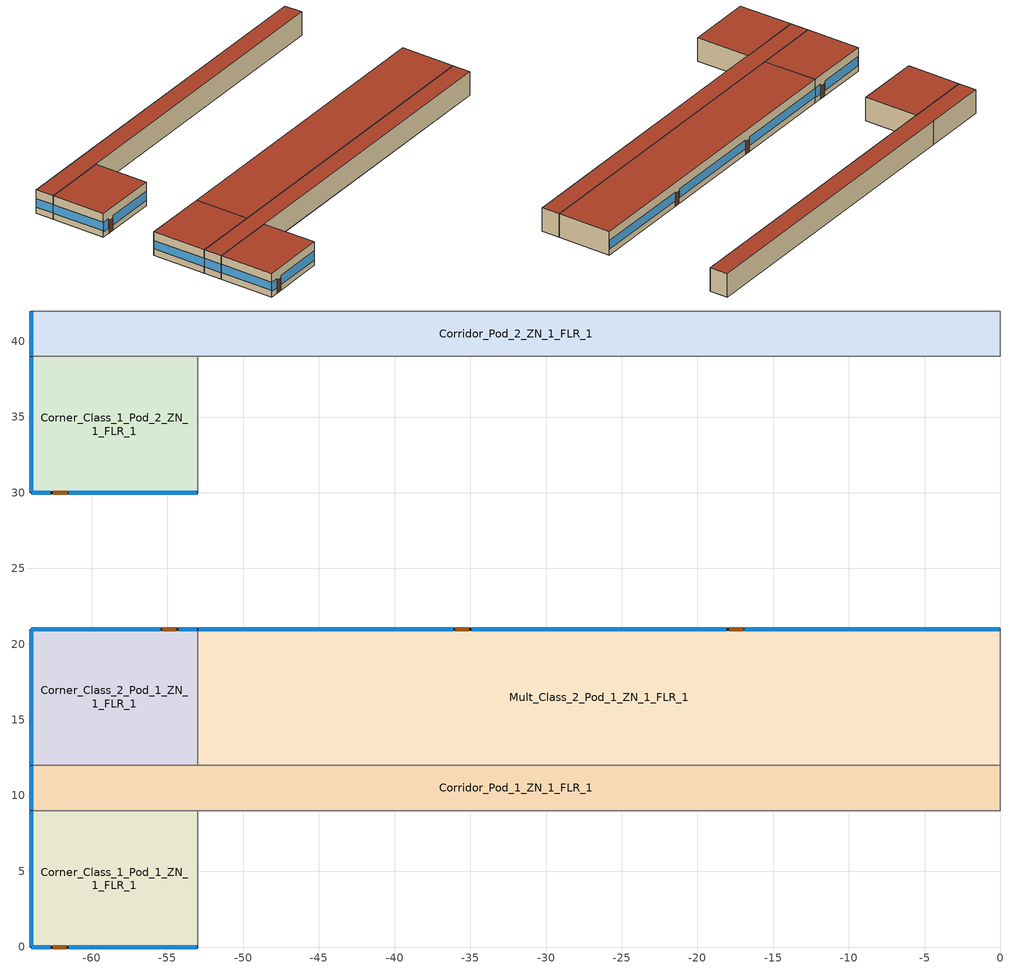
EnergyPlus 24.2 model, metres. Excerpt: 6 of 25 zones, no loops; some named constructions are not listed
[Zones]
Corner_Class_1_Pod_1_ZN_1_FLR_1
 floor ground (Corner_Class_1_Pod_1_ZN_1_FLR_1_Floor_Ffactor): -64,9 -53,9 -53,0 -64,0 z0
 wall outside (nonres_ext_wall_grd): -64,9 -64,0 -53,0 z0:4
 wall to Mult_Class_1_Pod_1_ZN_1_FLR_1 (int_wall): -53,0 -53,9 z0:4
 wall to Corridor_Pod_1_ZN_1_FLR_1 (int_wall): -53,9 -64,9 z0:4
 window (NonresWindow_U_0.369_SHGC_0.357): -64,8.95 -64,0.05 z1.1:2.52; -63.95,0 -62.73,0 / -61.51,0 -53.05,0 z0.92:2.51
 door (Swinging Door_con): -62.59,0 -61.68,0 z0:2.13
 roof outside (nonres_roof): -64,0 -53,0 -53,9 -64,9 z4
Corridor_Pod_1_ZN_1_FLR_1
 floor ground (Corridor_Pod_1_ZN_1_FLR_1_Floor_Ffactor): -64,12 0,12 0,9 -64,9 z0
 wall outside (nonres_ext_wall_grd): -64,12 -64,9 z0:4
 wall to Mult_Class_1_Pod_1_ZN_1_FLR_1 (int_wall): -53,9 0,9 z0:4
 wall to Main_Corridor_ZN_1_FLR_1 (int_wall): 0,9 0,12 z0:4
 wall to Mult_Class_2_Pod_1_ZN_1_FLR_1 (int_wall): 0,12 -53,12 z0:4
 wall to Corner_Class_2_Pod_1_ZN_1_FLR_1 (int_wall): -53,12 -64,12 z0:4
 window (NonresWindow_U_0.369_SHGC_0.357): -64,11.95 -64,9.05 z1.1:2.55
 roof outside (nonres_roof): -64,9 0,9 0,12 -64,12 z4
Corner_Class_2_Pod_1_ZN_1_FLR_1
 floor ground (Corner_Class_2_Pod_1_ZN_1_FLR_1_Floor_Ffactor): -64,21 -53,21 -53,12 -64,12 z0
 wall outside (nonres_ext_wall_grd): -53,21 -64,21 -64,12 z0:4
 wall to Mult_Class_2_Pod_1_ZN_1_FLR_1 (int_wall): -53,12 -53,21 z0:4
 window (NonresWindow_U_0.369_SHGC_0.357): -64,20.95 -64,12.05 z1.1:2.52; -53.05,21 -54.27,21 / -55.49,21 -63.95,21 z0.92:2.51
 door (Swinging Door_con): -54.43,21 -55.34,21 z0:2.13
 roof outside (nonres_roof): -64,12 -53,12 -53,21 -64,21 z4
Mult_Class_2_Pod_1_ZN_1_FLR_1
 floor ground (Mult_Class_2_Pod_1_ZN_1_FLR_1_Floor_Ffactor): -53,21 0,21 0,12 -53,12 z0
 wall outside (nonres_ext_wall_grd): 0,21 -53,21 z0:4
 wall to Main_Corridor_ZN_1_FLR_1 (int_wall): 0,12 0,21 z0:4
 window (NonresWindow_U_0.369_SHGC_0.357): -0.05,21 -16.87,21 / -18.09,21 -34.91,21 / -36.13,21 -52.95,21 z1.03:2.5
 door (Swinging Door_con): -16.98,21 -17.89,21 / -35.09,21 -36.01,21 z0:2.13
 roof outside (nonres_roof): -53,12 0,12 0,21 -53,21 z4
Corner_Class_1_Pod_2_ZN_1_FLR_1
 floor ground (Corner_Class_1_Pod_2_ZN_1_FLR_1_Floor_Ffactor): -64,39 -53,39 -53,30 -64,30 z0
 wall outside (nonres_ext_wall_grd): -64,39 -64,30 -53,30 z0:4
 wall to Mult_Class_1_Pod_2_ZN_1_FLR_1 (int_wall): -53,30 -53,39 z0:4
 wall to Corridor_Pod_2_ZN_1_FLR_1 (int_wall): -53,39 -64,39 z0:4
 window (NonresWindow_U_0.369_SHGC_0.357): -64,38.95 -64,30.05 z1.1:2.52; -63.95,30 -62.73,30 / -61.51,30 -53.05,30 z0.92:2.51
 door (Swinging Door_con): -62.53,30 -61.62,30 z0:2.13
 roof outside (nonres_roof): -64,30 -53,30 -53,39 -64,39 z4
Corridor_Pod_2_ZN_1_FLR_1
 floor ground (Corridor_Pod_2_ZN_1_FLR_1_Floor_Ffactor): -64,42 0,42 0,39 -64,39 z0
 wall outside (nonres_ext_wall_grd): -64,42 -64,39 z0:4
 wall to Mult_Class_1_Pod_2_ZN_1_FLR_1 (int_wall): -53,39 0,39 z0:4
 wall to Main_Corridor_ZN_1_FLR_1 (int_wall): 0,39 0,42 z0:4
 wall to Mult_Class_2_Pod_2_ZN_1_FLR_1 (int_wall): 0,42 -53,42 z0:4
 wall to Corner_Class_2_Pod_2_ZN_1_FLR_1 (int_wall): -53,42 -64,42 z0:4
 window (NonresWindow_U_0.369_SHGC_0.357): -64,41.95 -64,39.05 z1.1:2.55
 roof outside (nonres_roof): -64,39 0,39 0,42 -64,42 z4
[EnergyManagementSystem:Program]
vav_pod_2_MAX_OA_FRAC: IF vav_pod_2_OA > vav_pod_2_OA_VRP; SET vav_pod_2_MAX_OA_FRAC = NULL; ELSE; IF vav_pod_2_SUPPLY_FLOW > 0; SET vav_pod_2_MAX_OA_FRAC =      2.9651 / vav_pod_2_SUPPLY_FLOW; ELSE; SET vav_pod_2_MAX_OA_FRAC = NULL; ENDIF; ENDIF
vav_pod_3_MAX_OA_FRAC: IF vav_pod_3_OA > vav_pod_3_OA_VRP; SET vav_pod_3_MAX_OA_FRAC = NULL; ELSE; IF vav_pod_3_SUPPLY_FLOW > 0; SET vav_pod_3_MAX_OA_FRAC =      2.5591 / vav_pod_3_SUPPLY_FLOW; ELSE; SET vav_pod_3_MAX_OA_FRAC = NULL; ENDIF; ENDIF
vav_other_MAX_OA_FRAC: IF vav_other_OA > vav_other_OA_VRP; SET vav_other_MAX_OA_FRAC = NULL; ELSE; IF vav_other_SUPPLY_FLOW > 0; SET vav_other_MAX_OA_FRAC =      1.4686 / vav_other_SUPPLY_FLOW; ELSE; SET vav_other_MAX_OA_FRAC = NULL; ENDIF; ENDIF
OA_BASED_OPTIMUM_START_EMS_Program: IF DaylightSavings==0 && DayOfWeek>1 && DayOfWeek<>7 && Hour==6 && OAT<23.9 && OAT>1.7; SET CLGSETP_SCH_Actuator = 26.7; SET HTGSETP_SCH_Actuator = 15.6; SET CLGSETP_SCH_w_SB_Actuator = 26.7; SET HTGSETP_SCH_w_SB_Actuator = 15.6; ELSEIF DaylightSavings==1 && DayOfWeek>1 && DayOfWeek<>7 && Hour==5 && OAT<23.9 && OAT>1.7; SET CLGSETP_SCH_Actuator = 26.7; SET HTGSETP_SCH_Actuator = 15.6; SET CLGSETP_SCH_w_SB_Actuator = 26.7; SET HTGSETP_SCH_w_SB_Actuator = 15.6; ELSE; SET CLGSETP_SCH_Actuator = NULL; SET HTGSETP_SCH_Actuator = NULL; SET CLGSETP_SCH_w_SB_Actuator = NULL; SET HTGSETP_SCH_w_SB_Actuator = NULL; ENDIF
SetBoilerPar: SET CapRated =  394524.15; SET EtRated =  0.9; SET CapRated = (CapRated *3.412)/1000; SET SkinLossRate = 0.02; SET BoilerType = 1; IF BoilerType  == 1; IF CapRated >10000; SET PLRx = 0.2; ELSEIF CapRated >5000; SET PLRx = 0.25; ELSEIF CapRated >1000; SET PLRx = 0.33; ELSE; SET BoilerType = 2; SET PLRx = 0.2; ENDIF; ELSE; SET PLRx = 0.2; ENDIF; IF BoilerType == 1; SET CurveX = 0.975 + 0.305 * PLRx - 0.527 * (PLRx^2) + 0.249 * (PLRx^3); ELSEIF BoilerType == 2; SET CurveX = 0.907 + 0.320 * PLRx - 0.420 * (PLRx^2) + 0.193 * (PLRx^3); ELSE; SET CurveX = 0.492 + 1.41 * PLRx - 1.529 * (PLRx^2) + 0.628 * (PLRx^3); ENDIF; SET LoadX = CapRated * PLRx; SET Etx = CurveX * EtRated; SET InputEx = LoadX/Etx; SET SkinEx = CapRated * SkinLossRate; SET Ecx = (LoadX + SkinEx)/InputEx
SetBoilerCurve: IF BoilerPLR >= PLRx; IF BoilerType == 1; SET BoilerCurve = 0.975 + 0.305*BoilerPLR - 0.527*(BoilerPLR^2) + 0.249*(BoilerPLR^3); ELSEIF BoilerType == 2; SET BoilerCurve = 0.907 + 0.320*BoilerPLR - 0.420*(BoilerPLR^2) + 0.193*(BoilerPLR^3); ELSE; SET BoilerCurve = 0.492 + 1.41*BoilerPLR - 1.529*(BoilerPLR^2) + 0.628*(BoilerPLR^3); ENDIF; ELSE; IF BoilerPLR == 0; SET BoilerCurve = NULL; ELSE; IF BoilerPLR <0.05; SET BoilerCurve = (0.05/(0.05 + SkinLossRate)) * (Ecx/EtRated); ELSE; SET BoilerCurve = (BoilerPLR/(BoilerPLR + SkinLossRate)) * (Ecx/EtRated); ENDIF; ENDIF; ENDIF
[EnergyManagementSystem:ProgramCallingManager]
Transformer_Load_Prog_Manager: AfterPredictorAfterHVACManagers; Transformer_Load_Prog
SET_cCL1_Pod_1_ZN_1_FLR_1_Light_EMS_Program_Prog_Manager: BeginTimestepBeforePredictor; SET_cCL1_Pod_1_ZN_1_FLR_1_Light_EMS_Program
SET_mCl1_Pod_1_ZN_1_FLR_1_Light_EMS_Program_Prog_Manager: BeginTimestepBeforePredictor; SET_mCl1_Pod_1_ZN_1_FLR_1_Light_EMS_Program
SET_cPOD1_ZN_1_FLR_1_Light_EMS_Program_Prog_Manager: BeginTimestepBeforePredictor; SET_cPOD1_ZN_1_FLR_1_Light_EMS_Program
SET_cCL2_Pod_1_ZN_1_FLR_1_Light_EMS_Program_Prog_Manager: BeginTimestepBeforePredictor; SET_cCL2_Pod_1_ZN_1_FLR_1_Light_EMS_Program
SET_mCl2_Pod_1_ZN_1_FLR_1_Light_EMS_Program_Prog_Manager: BeginTimestepBeforePredictor; SET_mCl2_Pod_1_ZN_1_FLR_1_Light_EMS_Program
SET_cCL1_Pod_2_ZN_1_FLR_1_Light_EMS_Program_Prog_Manager: BeginTimestepBeforePredictor; SET_cCL1_Pod_2_ZN_1_FLR_1_Light_EMS_Program
SET_mCl1_Pod_2_ZN_1_FLR_1_Light_EMS_Program_Prog_Manager: BeginTimestepBeforePredictor; SET_mCl1_Pod_2_ZN_1_FLR_1_Light_EMS_Program
SET_cPOD2_ZN_1_FLR_1_Light_EMS_Program_Prog_Manager: BeginTimestepBeforePredictor; SET_cPOD2_ZN_1_FLR_1_Light_EMS_Program
SET_cCL2_Pod_2_ZN_1_FLR_1_Light_EMS_Program_Prog_Manager: BeginTimestepBeforePredictor; SET_cCL2_Pod_2_ZN_1_FLR_1_Light_EMS_Program
SET_mCl2_Pod_2_ZN_1_FLR_1_Light_EMS_Program_Prog_Manager: BeginTimestepBeforePredictor; SET_mCl2_Pod_2_ZN_1_FLR_1_Light_EMS_Program
SET_cCL1_Pod_3_ZN_1_FLR_1_Light_EMS_Program_Prog_Manager: BeginTimestepBeforePredictor; SET_cCL1_Pod_3_ZN_1_FLR_1_Light_EMS_Program
SET_mCl1_Pod_3_ZN_1_FLR_1_Light_EMS_Program_Prog_Manager: BeginTimestepBeforePredictor; SET_mCl1_Pod_3_ZN_1_FLR_1_Light_EMS_Program
SET_cPOD3_ZN_1_FLR_1_Light_EMS_Program_Prog_Manager: BeginTimestepBeforePredictor; SET_cPOD3_ZN_1_FLR_1_Light_EMS_Program
SET_cCL2_Pod_3_ZN_1_FLR_1_Light_EMS_Program_Prog_Manager: BeginTimestepBeforePredictor; SET_cCL2_Pod_3_ZN_1_FLR_1_Light_EMS_Program
SET_mCl2_Pod_3_ZN_1_FLR_1_Light_EMS_Program_Prog_Manager: BeginTimestepBeforePredictor; SET_mCl2_Pod_3_ZN_1_FLR_1_Light_EMS_Program
SET_cPCLZN_1_FLR_1_Light_EMS_Program_Prog_Manager: BeginTimestepBeforePredictor; SET_cPCLZN_1_FLR_1_Light_EMS_Program
SET_Main_Corridor_ZN_1_FLR_1_Light_EMS_Program_Prog_Manager: BeginTimestepBeforePredictor; SET_Main_Corridor_ZN_1_FLR_1_Light_EMS_Program
SET_Lobby_ZN_1_FLR_1_Light_EMS_Program_Prog_Manager: BeginTimestepBeforePredictor; SET_Lobby_ZN_1_FLR_1_Light_EMS_Program
SET_Mech_ZN_1_FLR_1_Light_EMS_Program_Prog_Manager: BeginTimestepBeforePredictor; SET_Mech_ZN_1_FLR_1_Light_EMS_Program
SET_Bath_ZN_1_FLR_1_Light_EMS_Program_Prog_Manager: BeginTimestepBeforePredictor; SET_Bath_ZN_1_FLR_1_Light_EMS_Program
SET_Offices_ZN_1_FLR_1_Light_EMS_Program_Prog_Manager: BeginTimestepBeforePredictor; SET_Offices_ZN_1_FLR_1_Light_EMS_Program
SET_Gym_ZN_1_FLR_1_Light_EMS_Program_Prog_Manager: BeginTimestepBeforePredictor; SET_Gym_ZN_1_FLR_1_Light_EMS_Program
SET_Kitchen_ZN_1_FLR_1_Light_EMS_Program_Prog_Manager: BeginTimestepBeforePredictor; SET_Kitchen_ZN_1_FLR_1_Light_EMS_Program
SET_Cafeteria_ZN_1_FLR_1_Light_EMS_Program_Prog_Manager: BeginTimestepBeforePredictor; SET_Cafeteria_ZN_1_FLR_1_Light_EMS_Program
SET_LMC_ZN_1_FLR_1_Light_EMS_Program_Prog_Manager: BeginTimestepBeforePredictor; SET_LMC_ZN_1_FLR_1_Light_EMS_Program
vav_pod_1_MAX_OA_FRAC_Prog_Manager: AfterPredictorAfterHVACManagers; vav_pod_1_MAX_OA_FRAC
vav_pod_2_MAX_OA_FRAC_Prog_Manager: AfterPredictorAfterHVACManagers; vav_pod_2_MAX_OA_FRAC
vav_pod_3_MAX_OA_FRAC_Prog_Manager: AfterPredictorAfterHVACManagers; vav_pod_3_MAX_OA_FRAC
vav_other_MAX_OA_FRAC_Prog_Manager: AfterPredictorAfterHVACManagers; vav_other_MAX_OA_FRAC
OA_BASED_OPTIMUM_START_EMS_Program Manager: BeginTimestepBeforePredictor; OA_BASED_OPTIMUM_START_EMS_Program
BoilerParManager: BeginNewEnvironment; SetBoilerPar
BoilerCurveManager: InsideHVACSystemIterationLoop; SetBoilerCurve
[EnergyManagementSystem:OutputVariable]
Wired_LTG: EMS Variable=Wired_LTG; Type of Data in Variable=Summed; Update Frequency=ZoneTimeStep
[ElectricLoadCenter:Transformer]
Transformer 1: Availability Schedule=Always_On; Transformer Usage=PowerInFromGrid; Rated Capacity {VA}=112500; Phase=3; Conductor Material=Aluminum; Full Load Temperature Rise {C}=150; Fraction of Eddy Current Losses=0.1; Performance Input Method=NominalEfficiency; Nameplate Efficiency=0.987; Per Unit Load for Nameplate Efficiency=0.35; Reference Temperature for Nameplate Efficiency {C}=75; Consider Transformer Loss for Utility Cost=Yes; Meter 1=Wired_LTG_Electricity; Meter 2=InteriorEquipment:Electricity
[EnergyManagementSystem:Actuator]
Name | Actuated Component Unique | Actuated Component Type | Actuated Component Control Type
cCL1_Pod_1_ZN_1_FLR_1_LAr | Corner_Class_1_Pod_1_ZN_1_FLR_1_lights | Lights | Electricity Rate
mCl1_Pod_1_ZN_1_FLR_1_LAr | Mult_Class_1_Pod_1_ZN_1_FLR_1_lights | Lights | Electricity Rate
cPOD1_ZN_1_FLR_1_LAr | Corridor_Pod_1_ZN_1_FLR_1_lights | Lights | Electricity Rate
cCL2_Pod_1_ZN_1_FLR_1_LAr | Corner_Class_2_Pod_1_ZN_1_FLR_1_lights | Lights | Electricity Rate
mCl2_Pod_1_ZN_1_FLR_1_LAr | Mult_Class_2_Pod_1_ZN_1_FLR_1_lights | Lights | Electricity Rate
cCL1_Pod_2_ZN_1_FLR_1_LAr | Corner_Class_1_Pod_2_ZN_1_FLR_1_lights | Lights | Electricity Rate
mCl1_Pod_2_ZN_1_FLR_1_LAr | Mult_Class_1_Pod_2_ZN_1_FLR_1_lights | Lights | Electricity Rate
cPOD2_ZN_1_FLR_1_LAr | Corridor_Pod_2_ZN_1_FLR_1_lights | Lights | Electricity Rate
cCL2_Pod_2_ZN_1_FLR_1_LAr | Corner_Class_2_Pod_2_ZN_1_FLR_1_lights | Lights | Electricity Rate
mCl2_Pod_2_ZN_1_FLR_1_LAr | Mult_Class_2_Pod_2_ZN_1_FLR_1_lights | Lights | Electricity Rate
cCL1_Pod_3_ZN_1_FLR_1_LAr | Corner_Class_1_Pod_3_ZN_1_FLR_1_lights | Lights | Electricity Rate
mCl1_Pod_3_ZN_1_FLR_1_LAr | Mult_Class_1_Pod_3_ZN_1_FLR_1_lights | Lights | Electricity Rate
cPOD3_ZN_1_FLR_1_LAr | Corridor_Pod_3_ZN_1_FLR_1_lights | Lights | Electricity Rate
cCL2_Pod_3_ZN_1_FLR_1_LAr | Corner_Class_2_Pod_3_ZN_1_FLR_1_lights | Lights | Electricity Rate
mCl2_Pod_3_ZN_1_FLR_1_LAr | Mult_Class_2_Pod_3_ZN_1_FLR_1_lights | Lights | Electricity Rate
cPCLZN_1_FLR_1_LAr | Computer_Class_ZN_1_FLR_1_lights | Lights | Electricity Rate
Main_Corridor_ZN_1_FLR_1_LAr | Main_Corridor_ZN_1_FLR_1_lights | Lights | Electricity Rate
Lobby_ZN_1_FLR_1_LAr | Lobby_ZN_1_FLR_1_lights | Lights | Electricity Rate
Mech_ZN_1_FLR_1_LAr | Mech_ZN_1_FLR_1_lights | Lights | Electricity Rate
Bath_ZN_1_FLR_1_LAr | Bath_ZN_1_FLR_1_lights | Lights | Electricity Rate
Offices_ZN_1_FLR_1_LAr | Offices_ZN_1_FLR_1_lights | Lights | Electricity Rate
Gym_ZN_1_FLR_1_LAr | Gym_ZN_1_FLR_1_lights | Lights | Electricity Rate
Kitchen_ZN_1_FLR_1_LAr | Kitchen_ZN_1_FLR_1_lights | Lights | Electricity Rate
Cafeteria_ZN_1_FLR_1_LAr | Cafeteria_ZN_1_FLR_1_lights | Lights | Electricity Rate
LMC_ZN_1_FLR_1_LAr | Library_Media_Center_ZN_1_FLR_1_lights | Lights | Electricity Rate
vav_pod_1_MAX_OA_FRAC | VAV_POD_1 Max OA Fraction | Schedule:Constant | Schedule Value
vav_pod_2_MAX_OA_FRAC | VAV_POD_2 Max OA Fraction | Schedule:Constant | Schedule Value
vav_pod_3_MAX_OA_FRAC | VAV_POD_3 Max OA Fraction | Schedule:Constant | Schedule Value
vav_other_MAX_OA_FRAC | VAV_OTHER Max OA Fraction | Schedule:Constant | Schedule Value
CLGSETP_SCH_Actuator | CLGSETP_SCH_Yes_Optimum | Schedule:Compact | Schedule Value
CLGSETP_SCH_w_SB_Actuator | CLGSETP_SCH_Yes_Optimum_w_SB | Schedule:Compact | Schedule Value
HTGSETP_SCH_Actuator | HTGSETP_SCH_Yes_Optimum | Schedule:Compact | Schedule Value
HTGSETP_SCH_w_SB_Actuator | HTGSETP_SCH_Yes_Optimum_w_SB | Schedule:Compact | Schedule Value
BoilerCurve | HeatSys1 BOILER EFFICIENCY CURVE | Curve | Curve Result
[AvailabilityManager:NightCycle] Applicability Schedule=Always_On; Fan Schedule=HVACOperationSchd; Control Type=CycleOnAny; Thermostat Tolerance {deltaC}=1; Cycling Run Time Control Type=FixedRunTime; Cycling Run Time {s}=1800
VAV_POD_1 Availability Manager; VAV_POD_2 Availability Manager; VAV_POD_3 Availability Manager; VAV_OTHER Availability Manager; PSZ-AC_2:5 Availability Manager; PSZ-AC_1:6 Availability Manager; PSZ-AC_2:7 Availability Manager
[Schedule:Compact]
PV_SCH; ALWAYS_ON: Through: 12/31, For: AllDays, Until: 24:00, 1
BLDG_EQUIP_SCH: Through: 6/30, For: SummerDesignDay, Until: 08:00, 0.35, Until: 17:00, 0.95, Until: 24:00, 0.35, For: WinterDesignDay, Until: 24:00, 0.35, For: Weekdays, Until: 08:00, 0.27289, Until: 17:00, 0.884088, Until: 21:00, 0.325717, Until: 24:00, 0.27289, For: WeekEnds Holidays AllOtherDays, Until: 24:00, 0.27289, Through: 9/1, For: SummerDesignDay, Until: 24:00, 0.884088, For: WinterDesignDay, Until: 24:00, 0.25, For: Weekdays, Until: 08:00, 0.194921, Until: 17:00, 0.465309, Until: 21:00, 0.232655, Until: 24:00, 0.194921, For: WeekEnds Holidays AllOtherDays, Until: 24:00, 0.194921, Through: 12/31, For: SummerDesignDay, Until: 08:00, 0.35, Until: 17:00, 0.95, Until: 24:00, 0.35, For: WinterDesignDay, Until: 24:00, 0.35, For: Weekdays, Until: 08:00, 0.27289, Until: 17:00, 0.884088, Until: 21:00, 0.325717, Until: 24:00, 0.27289, For: WeekEnds Holidays AllOtherDays, Until: 24:00, 0.27289
KITCHEN_ELEC_EQUIP_SCH: Through: 6/30, For: Weekdays SummerDesignDay, Until: 08:00, 0.1, Until: 10:00, 0.15, Until: 13:00, 0.25, Until: 15:00, 0.15, Until: 24:00, 0.1, For: WeekEnds WinterDesignDay Holidays AllOtherDays, Until: 24:00, 0.1, Through: 9/1, For: Weekdays SummerDesignDay, Until: 08:00, 0.1, Until: 10:00, 0.15, Until: 13:00, 0.25, Until: 15:00, 0.15, Until: 24:00, 0.1, For: WeekEnds WinterDesignDay Holidays AllOtherDays, Until: 24:00, 0.1, Through: 12/31, For: Weekdays SummerDesignDay, Until: 08:00, 0.1, Until: 10:00, 0.15, Until: 13:00, 0.25, Until: 15:00, 0.15, Until: 24:00, 0.1, For: WeekEnds WinterDesignDay Holidays AllOtherDays, Until: 24:00, 0.1
KITCHEN_GAS_EQUIP_SCH: Through: 6/30, For: Weekdays SummerDesignDay, Until: 08:00, 0.02, Until: 10:00, 0.15, Until: 13:00, 0.2, Until: 15:00, 0.1, Until: 24:00, 0.02, For: WeekEnds WinterDesignDay Holidays AllOtherDays, Until: 24:00, 0.02, Through: 9/1, For: Weekdays SummerDesignDay, Until: 08:00, 0.02, Until: 10:00, 0.15, Until: 13:00, 0.2, Until: 15:00, 0.1, Until: 24:00, 0.02, For: WeekEnds WinterDesignDay Holidays AllOtherDays, Until: 24:00, 0.02, Through: 12/31, For: Weekdays SummerDesignDay, Until: 08:00, 0.02, Until: 10:00, 0.15, Until: 13:00, 0.2, Until: 15:00, 0.1, Until: 24:00, 0.02, For: WeekEnds WinterDesignDay Holidays AllOtherDays, Until: 24:00, 0.02
BLDG_OCC_SCH_Offices_w_SB: Through: 6/30, For: Weekdays, Until: 01:00, 0, Until: 02:00, 0, Until: 03:00, 0, Until: 04:00, 0, Until: 05:00, 0, Until: 06:00, 0, Until: 07:00, 0, Until: 08:00, 0, Until: 09:00, 0.95, Until: 10:00, 0.95, Until: 11:00, 0.95, Until: 12:00, 0.95, Until: 13:00, 0, Until: 14:00, 0.95, Until: 15:00, 0, Until: 16:00, 0.95, Until: 17:00, 0.95, Until: 18:00, 0.15, Until: 19:00, 0.15, Until: 20:00, 0.15, Until: 21:00, 0.15, Until: 22:00, 0, Until: 23:00, 0, Until: 24:00, 0, For: SummerDesignDay, Until: 08:00, 1e-09, Until: 17:00, 0.95, Until: 21:00, 0.15, Until: 24:00, 1e-09, For: WeekEnds Holidays AllOtherDays, Until: 24:00, 0, Through: 9/1, For: Weekdays, Until: 01:00, 0, Until: 02:00, 0, Until: 03:00, 0, Until: 04:00, 0, Until: 05:00, 0, Until: 06:00, 0, Until: 07:00, 0, Until: 08:00, 0, Until: 09:00, 0.5, Until: 10:00, 0.5, Until: 11:00, 0.5, Until: 12:00, 0, Until: 13:00, 0.5, Until: 14:00, 0.5, Until: 15:00, 0, Until: 16:00, 0.5, Until: 17:00, 0.5, Until: 18:00, 0.15, Until: 19:00, 0.15, Until: 20:00, 0.15, Until: 21:00, 0.15, Until: 22:00, 0, Until: 23:00, 0, Until: 24:00, 0, For: SummerDesignDay, Until: 24:00, 0.95, For: WeekEnds Holidays AllOtherDays, Until: 24:00, 0, Through: 12/31, For: Weekdays, Until: 01:00, 0, Until: 02:00, 0, Until: 03:00, 0, Until: 04:00, 0, Until: 05:00, 0, Until: 06:00, 0, Until: 07:00, 0, Until: 08:00, 0, Until: 09:00, 0.95, Until: 10:00, 0.95, Until: 11:00, 0.95, Until: 12:00, 0.95, Until: 13:00, 0, Until: 14:00, 0.95, Until: 15:00, 0, Until: 16:00, 0.95, Until: 17:00, 0.95, Until: 18:00, 0.15, Until: 19:00, 0.15, Until: 20:00, 0.15, Until: 21:00, 0.15, Until: 22:00, 0, Until: 23:00, 0, Until: 24:00, 0, For: SummerDesignDay, Until: 08:00, 1e-09, Until: 17:00, 0.95, Until: 21:00, 0.15, Until: 24:00, 1e-09, For: WeekEnds WinterDesignDay Holidays AllOtherDays, Until: 24:00, 0
Offices Binary Occupancy: Through: 6/30, For: Weekdays, Until: 01:00, 0, Until: 02:00, 0, Until: 03:00, 0, Until: 04:00, 0, Until: 05:00, 0, Until: 06:00, 0, Until: 07:00, 0, Until: 08:00, 0, Until: 09:00, 1, Until: 10:00, 1, Until: 11:00, 1, Until: 12:00, 1, Until: 13:00, 1, Until: 14:00, 1, Until: 15:00, 1, Until: 16:00, 1, Until: 17:00, 1, Until: 18:00, 1, Until: 19:00, 1, Until: 20:00, 1, Until: 21:00, 1, Until: 22:00, 0, Until: 23:00, 0, Until: 24:00, 0, For: SummerDesignDay, Until: 08:00, 1e-09, Until: 17:00, 0.95, Until: 21:00, 0.15, Until: 24:00, 1e-09, For: WeekEnds Holidays AllOtherDays, Until: 24:00, 0, Through: 9/1, For: Weekdays, Until: 01:00, 0, Until: 02:00, 0, Until: 03:00, 0, Until: 04:00, 0, Until: 05:00, 0, Until: 06:00, 0, Until: 07:00, 0, Until: 08:00, 0, Until: 09:00, 1, Until: 10:00, 1, Until: 11:00, 1, Until: 12:00, 1, Until: 13:00, 1, Until: 14:00, 1, Until: 15:00, 1, Until: 16:00, 1, Until: 17:00, 1, Until: 18:00, 1, Until: 19:00, 1, Until: 20:00, 1, Until: 21:00, 1, Until: 22:00, 0, Until: 23:00, 0, Until: 24:00, 0, For: SummerDesignDay, Until: 24:00, 0.95, For: WeekEnds Holidays AllOtherDays, Until: 24:00, 0, Through: 12/31, For: Weekdays, Until: 01:00, 0, Until: 02:00, 0, Until: 03:00, 0, Until: 04:00, 0, Until: 05:00, 0, Until: 06:00, 0, Until: 07:00, 0, Until: 08:00, 0, Until: 09:00, 1, Until: 10:00, 1, Until: 11:00, 1, Until: 12:00, 1, Until: 13:00, 1, Until: 14:00, 1, Until: 15:00, 1, Until: 16:00, 1, Until: 17:00, 1, Until: 18:00, 1, Until: 19:00, 1, Until: 20:00, 1, Until: 21:00, 1, Until: 22:00, 0, Until: 23:00, 0, Until: 24:00, 0, For: SummerDesignDay, Until: 08:00, 1e-09, Until: 17:00, 0.95, Until: 21:00, 0.15, Until: 24:00, 1e-09, For: WeekEnds WinterDesignDay Holidays AllOtherDays, Until: 24:00, 0
BLDG_OCC_SCH_Gym: Through: 6/30, For: Weekdays, Until: 08:00, 0, Until: 16:00, 0.35, Until: 21:00, 0.95, Until: 24:00, 0, For: SummerDesignDay, Until: 08:00, 1e-09, Until: 16:00, 0.35, Until: 21:00, 0.95, Until: 24:00, 1e-09, For: WeekEnds WinterDesignDay Holidays AllOtherDays, Until: 24:00, 0, Through: 9/1, For: Weekdays, Until: 08:00, 0, Until: 16:00, 0.35, Until: 21:00, 0.35, Until: 24:00, 0, For: SummerDesignDay, Until: 24:00, 0.95, For: WeekEnds WinterDesignDay Holidays AllOtherDays, Until: 24:00, 0, Through: 12/31, For: Weekdays, Until: 08:00, 0, Until: 16:00, 0.35, Until: 21:00, 0.95, Until: 24:00, 0, For: SummerDesignDay, Until: 08:00, 1e-09, Until: 16:00, 0.35, Until: 21:00, 0.95, Until: 24:00, 1e-09, For: WeekEnds WinterDesignDay Holidays AllOtherDays, Until: 24:00, 0
BLDG_OCC_SCH_Cafeteria: Through: 6/30, For: Weekdays, Until: 09:00, 0, Until: 15:00, 0.95, Until: 20:00, 0.35, Until: 24:00, 0, For: SummerDesignDay, Until: 09:00, 1e-09, Until: 15:00, 0.95, Until: 20:00, 0.35, Until: 24:00, 1e-09, For: WeekEnds WinterDesignDay Holidays AllOtherDays, Until: 24:00, 0, Through: 9/1, For: Weekdays, Until: 09:00, 0, Until: 17:00, 0.15, Until: 19:00, 0.35, Until: 24:00, 0, For: SummerDesignDay, Until: 24:00, 0.95, For: WeekEnds WinterDesignDay Holidays AllOtherDays, Until: 24:00, 0, Through: 12/31, For: Weekdays, Until: 09:00, 0, Until: 15:00, 0.95, Until: 20:00, 0.35, Until: 24:00, 0, For: SummerDesignDay, Until: 09:00, 1e-09, Until: 15:00, 0.95, Until: 20:00, 0.35, Until: 24:00, 1e-09, For: WeekEnds WinterDesignDay Holidays AllOtherDays, Until: 24:00, 0
INFIL_SCH_PNNL: Through: 12/31, For: Weekdays, Until: 07:00, 1, Until: 21:00, 0.25, Until: 24:00, 1, For: WeekEnds Holidays SummerDesignDay WinterDesignDay AllOtherDays, Until: 24:00, 1
INFIL_Door_Opening_SCH: Through: 12/31, For: Weekdays, Until: 07:00, 0, Until: 08:00, 1, Until: 15:00, 0.131, Until: 16:00, 1, Until: 18:00, 0.131, Until: 24:00, 0, For: Saturday Sunday Holidays AllOtherDays, Until: 24:00, 0
HVACOperationSchd: Through: 12/31, For: Weekdays SummerDesignDay WinterDesignDay, Until: 07:00, 0, Until: 21:00, 1, Until: 24:00, 0, For: WeekEnds Holidays AllOtherDays, Until: 24:00, 0
HTGSETP_SCH_YES_OPTIMUM: Through: 12/31, For: SummerDesignDay, Until: 24:00, 15.6, For: WinterDesignDay, Until: 24:00, 21, For: Weekdays, Until: 06:00, 15.6, Until: 07:00, 17.8, Until: 08:00, 20, Until: 21:00, 21, Until: 24:00, 15.6, For: WeekEnds Holidays AllOtherDays, Until: 24:00, 15.6
HTGSETP_SCH_YES_OPTIMUM_w_SB: Through: 6/30, For: Weekdays, Until: 01:00, 15.6, Until: 02:00, 15.6, Until: 03:00, 15.6, Until: 04:00, 15.6, Until: 05:00, 15.6, Until: 06:00, 15.6, Until: 07:00, 17.8, Until: 08:00, 20, Until: 09:00, 21, Until: 10:00, 21, Until: 11:00, 21, Until: 12:00, 21, Until: 13:00, 20.4444, Until: 14:00, 21, Until: 15:00, 20.4444, Until: 16:00, 21, Until: 17:00, 21, Until: 18:00, 21, Until: 19:00, 21, Until: 20:00, 21, Until: 21:00, 21, Until: 22:00, 15.6, Until: 23:00, 15.6, Until: 24:00, 15.6, For: SummerDesignDay, Until: 24:00, 15.6, For: WinterDesignDay, Until: 24:00, 21, For: WeekEnds Holidays AllOtherDays, Until: 24:00, 15.6, Through: 9/1, For: Weekdays, Until: 01:00, 15.6, Until: 02:00, 15.6, Until: 03:00, 15.6, Until: 04:00, 15.6, Until: 05:00, 15.6, Until: 06:00, 15.6, Until: 07:00, 17.8, Until: 08:00, 20, Until: 09:00, 21, Until: 10:00, 21, Until: 11:00, 21, Until: 12:00, 20.4444, Until: 13:00, 21, Until: 14:00, 21, Until: 15:00, 20.4444, Until: 16:00, 21, Until: 17:00, 21, Until: 18:00, 21, Until: 19:00, 21, Until: 20:00, 21, Until: 21:00, 21, Until: 22:00, 15.6, Until: 23:00, 15.6, Until: 24:00, 15.6, For: SummerDesignDay, Until: 24:00, 15.6, For: WinterDesignDay, Until: 24:00, 21, For: WeekEnds Holidays AllOtherDays, Until: 24:00, 15.6, Through: 12/31, For: Weekdays, Until: 01:00, 15.6, Until: 02:00, 15.6, Until: 03:00, 15.6, Until: 04:00, 15.6, Until: 05:00, 15.6, Until: 06:00, 15.6, Until: 07:00, 17.8, Until: 08:00, 20, Until: 09:00, 21, Until: 10:00, 21, Until: 11:00, 21, Until: 12:00, 21, Until: 13:00, 20.4444, Until: 14:00, 21, Until: 15:00, 20.4444, Until: 16:00, 21, Until: 17:00, 21, Until: 18:00, 21, Until: 19:00, 21, Until: 20:00, 21, Until: 21:00, 21, Until: 22:00, 15.6, Until: 23:00, 15.6, Until: 24:00, 15.6, For: SummerDesignDay, Until: 24:00, 15.6, For: WinterDesignDay, Until: 24:00, 21, For: WeekEnds Holidays AllOtherDays, Until: 24:00, 15.6
CLGSETP_SCH_YES_OPTIMUM: Through: 12/31, For: SummerDesignDay, Until: 24:00, 24, For: WinterDesignDay, Until: 24:00, 26.7, For: Weekdays, Until: 06:00, 26.7, Until: 07:00, 25.6, Until: 08:00, 25, Until: 21:00, 24, Until: 24:00, 26.7, For: WeekEnds Holidays AllOtherDays, Until: 24:00, 26.7
CLGSETP_SCH_Yes_Optimum_w_SB: Through: 6/30, For: Weekdays, Until: 01:00, 26.7, Until: 02:00, 26.7, Until: 03:00, 26.7, Until: 04:00, 26.7, Until: 05:00, 26.7, Until: 06:00, 26.7, Until: 07:00, 25.6, Until: 08:00, 25, Until: 09:00, 24, Until: 10:00, 24, Until: 11:00, 24, Until: 12:00, 24, Until: 13:00, 24.5556, Until: 14:00, 24, Until: 15:00, 24.5556, Until: 16:00, 24, Until: 17:00, 24, Until: 18:00, 24, Until: 19:00, 24, Until: 20:00, 24, Until: 21:00, 24, Until: 22:00, 26.7, Until: 23:00, 26.7, Until: 24:00, 26.7, For: SummerDesignDay, Until: 24:00, 24, For: WinterDesignDay, Until: 24:00, 26.7, For: WeekEnds Holidays AllOtherDays, Until: 24:00, 26.7, Through: 9/1, For: Weekdays, Until: 01:00, 26.7, Until: 02:00, 26.7, Until: 03:00, 26.7, Until: 04:00, 26.7, Until: 05:00, 26.7, Until: 06:00, 26.7, Until: 07:00, 25.6, Until: 08:00, 25, Until: 09:00, 24, Until: 10:00, 24, Until: 11:00, 24, Until: 12:00, 24.5556, Until: 13:00, 24, Until: 14:00, 24, Until: 15:00, 24.5556, Until: 16:00, 24, Until: 17:00, 24, Until: 18:00, 24, Until: 19:00, 24, Until: 20:00, 24, Until: 21:00, 24, Until: 22:00, 26.7, Until: 23:00, 26.7, Until: 24:00, 26.7, For: SummerDesignDay, Until: 24:00, 24, For: WinterDesignDay, Until: 24:00, 26.7, For: WeekEnds Holidays AllOtherDays, Until: 24:00, 26.7, Through: 12/31, For: Weekdays, Until: 01:00, 26.7, Until: 02:00, 26.7, Until: 03:00, 26.7, Until: 04:00, 26.7, Until: 05:00, 26.7, Until: 06:00, 26.7, Until: 07:00, 25.6, Until: 08:00, 25, Until: 09:00, 24, Until: 10:00, 24, Until: 11:00, 24, Until: 12:00, 24, Until: 13:00, 24.5556, Until: 14:00, 24, Until: 15:00, 24.5556, Until: 16:00, 24, Until: 17:00, 24, Until: 18:00, 24, Until: 19:00, 24, Until: 20:00, 24, Until: 21:00, 24, Until: 22:00, 26.7, Until: 23:00, 26.7, Until: 24:00, 26.7, For: SummerDesignDay, Until: 24:00, 24, For: WinterDesignDay, Until: 24:00, 26.7, For: WeekEnds Holidays AllOtherDays, Until: 24:00, 26.7
Exterior_lighting_schedule_a: Through:12/31, For:AllDays, Until: 06:00, 0, Until: 24:00, 1
Exterior_lighting_schedule_b_2016: Through:12/31, For:AllDays, Until: 06:00, 0.5, Until: 24:00, 1
Exterior_lighting_schedule_c_2016: Through:12/31, For:AllDays, Until: 06:00, 0.5, Until: 18:00, 1, Until: 24:00, 0.5
DaylightAvailSch: Through: 12/31, For: SummerDesignDay WinterDesignDay, Until: 24:00, 0, For: AllOtherDays, Until: 24:00, 1
[SCHEDULE:COMPACT]
ltg_sch_gym: Through: 6/30, For: SummerDesignDay, Until: 24:00, 1, For: WinterDesignDay, Until: 24:00, 0, For: Weekdays, Until: 7:00, 0.119678, Until: 21:00, 0.6075, Until: 24:00, 0.119678, For: Saturday, Until: 24:00, 0.119678, For: AllOtherDays, Until: 24:00, 0.119678, Through: 9/1, For: SummerDesignDay, Until: 24:00, 1, For: WinterDesignDay, Until: 24:00, 0, For: Weekdays, Until: 8:00, 0.119678, Until: 20:00, 0.3375, Until: 24:00, 0.119678, For: Saturday, Until: 24:00, 0.119678, For: AllOtherDays, Until: 24:00, 0.119678, Through: 12/31, For: SummerDesignDay, Until: 24:00, 1, For: WinterDesignDay, Until: 24:00, 0, For: Weekdays, Until: 7:00, 0.119678, Until: 21:00, 0.6075, Until: 24:00, 0.119678, For: Saturday, Until: 24:00, 0.119678, For: AllOtherDays, Until: 24:00, 0.119678
ltg_sch_classroom; ltg_sch_computer_room: Through: 6/30, For: SummerDesignDay, Until: 24:00, 1, For: WinterDesignDay, Until: 24:00, 0, For: Weekdays, Until: 7:00, 0.12012, Until: 21:00, 0.60975, Until: 24:00, 0.12012, For: Saturday, Until: 24:00, 0.12012, For: AllOtherDays, Until: 24:00, 0.12012, Through: 9/1, For: SummerDesignDay, Until: 24:00, 1, For: WinterDesignDay, Until: 24:00, 0, For: Weekdays, Until: 8:00, 0.12012, Until: 20:00, 0.33875, Until: 24:00, 0.12012, For: Saturday, Until: 24:00, 0.12012, For: AllOtherDays, Until: 24:00, 0.12012, Through: 12/31, For: SummerDesignDay, Until: 24:00, 1, For: WinterDesignDay, Until: 24:00, 0, For: Weekdays, Until: 7:00, 0.12012, Until: 21:00, 0.60975, Until: 24:00, 0.12012, For: Saturday, Until: 24:00, 0.12012, For: AllOtherDays, Until: 24:00, 0.12012
ltg_sch_library: Through: 6/30, For: SummerDesignDay, Until: 24:00, 1, For: WinterDesignDay, Until: 24:00, 0, For: Weekdays, Until: 7:00, 0.147099, Until: 21:00, 0.746686, Until: 24:00, 0.147099, For: Saturday, Until: 24:00, 0.147099, For: AllOtherDays, Until: 24:00, 0.147099, Through: 9/1, For: SummerDesignDay, Until: 24:00, 1, For: WinterDesignDay, Until: 24:00, 0, For: Weekdays, Until: 8:00, 0.147099, Until: 20:00, 0.414823, Until: 24:00, 0.147099, For: Saturday, Until: 24:00, 0.147099, For: AllOtherDays, Until: 24:00, 0.147099, Through: 12/31, For: SummerDesignDay, Until: 24:00, 1, For: WinterDesignDay, Until: 24:00, 0, For: Weekdays, Until: 7:00, 0.147099, Until: 21:00, 0.746686, Until: 24:00, 0.147099, For: Saturday, Until: 24:00, 0.147099, For: AllOtherDays, Until: 24:00, 0.147099
ltg_sch_bath: Through: 6/30, For: SummerDesignDay, Until: 24:00, 1, For: WinterDesignDay, Until: 24:00, 0, For: Weekdays, Until: 7:00, 0.09752, Until: 21:00, 0.495, Until: 24:00, 0.09752, For: Saturday, Until: 24:00, 0.09752, For: AllOtherDays, Until: 24:00, 0.09752, Through: 9/1, For: SummerDesignDay, Until: 24:00, 1, For: WinterDesignDay, Until: 24:00, 0, For: Weekdays, Until: 8:00, 0.09752, Until: 20:00, 0.275, Until: 24:00, 0.09752, For: Saturday, Until: 24:00, 0.09752, For: AllOtherDays, Until: 24:00, 0.09752, Through: 12/31, For: SummerDesignDay, Until: 24:00, 1, For: WinterDesignDay, Until: 24:00, 0, For: Weekdays, Until: 7:00, 0.09752, Until: 21:00, 0.495, Until: 24:00, 0.09752, For: Saturday, Until: 24:00, 0.09752, For: AllOtherDays, Until: 24:00, 0.09752
ltg_sch_kitchen; ltg_sch_mechanical: Through: 6/30, For: SummerDesignDay, Until: 24:00, 1, For: WinterDesignDay, Until: 24:00, 0, For: Weekdays, Until: 7:00, 0.12411, Until: 21:00, 0.63, Until: 24:00, 0.12411, For: Saturday, Until: 24:00, 0.12411, For: AllOtherDays, Until: 24:00, 0.12411, Through: 9/1, For: SummerDesignDay, Until: 24:00, 1, For: WinterDesignDay, Until: 24:00, 0, For: Weekdays, Until: 8:00, 0.12411, Until: 20:00, 0.35, Until: 24:00, 0.12411, For: Saturday, Until: 24:00, 0.12411, For: AllOtherDays, Until: 24:00, 0.12411, Through: 12/31, For: SummerDesignDay, Until: 24:00, 1, For: WinterDesignDay, Until: 24:00, 0, For: Weekdays, Until: 7:00, 0.12411, Until: 21:00, 0.63, Until: 24:00, 0.12411, For: Saturday, Until: 24:00, 0.12411, For: AllOtherDays, Until: 24:00, 0.12411
ltg_sch_office: Through: 6/30, For: SummerDesignDay, Until: 24:00, 1, For: WinterDesignDay, Until: 24:00, 0, For: Weekdays, Until: 7:00, 0.12524, Until: 21:00, 0.63573, Until: 24:00, 0.12524, For: Saturday, Until: 24:00, 0.12524, For: AllOtherDays, Until: 24:00, 0.12524, Through: 9/1, For: SummerDesignDay, Until: 24:00, 1, For: WinterDesignDay, Until: 24:00, 0, For: Weekdays, Until: 8:00, 0.12524, Until: 20:00, 0.35318, Until: 24:00, 0.12524, For: Saturday, Until: 24:00, 0.12524, For: AllOtherDays, Until: 24:00, 0.12524, Through: 12/31, For: SummerDesignDay, Until: 24:00, 1, For: WinterDesignDay, Until: 24:00, 0, For: Weekdays, Until: 7:00, 0.12524, Until: 21:00, 0.63573, Until: 24:00, 0.12524, For: Saturday, Until: 24:00, 0.12524, For: AllOtherDays, Until: 24:00, 0.12524
ltg_sch_lobby: Through: 6/30, For: SummerDesignDay, Until: 24:00, 1, For: WinterDesignDay, Until: 24:00, 0, For: Weekdays, Until: 7:00, 0.13298, Until: 21:00, 0.675, Until: 24:00, 0.13298, For: Saturday, Until: 24:00, 0.13298, For: AllOtherDays, Until: 24:00, 0.13298, Through: 9/1, For: SummerDesignDay, Until: 24:00, 1, For: WinterDesignDay, Until: 24:00, 0, For: Weekdays, Until: 8:00, 0.13298, Until: 20:00, 0.375, Until: 24:00, 0.13298, For: Saturday, Until: 24:00, 0.13298, For: AllOtherDays, Until: 24:00, 0.13298, Through: 12/31, For: SummerDesignDay, Until: 24:00, 1, For: WinterDesignDay, Until: 24:00, 0, For: Weekdays, Until: 7:00, 0.13298, Until: 21:00, 0.675, Until: 24:00, 0.13298, For: Saturday, Until: 24:00, 0.13298, For: AllOtherDays, Until: 24:00, 0.13298
ltg_sch_cafeteria: Through: 6/30, For: SummerDesignDay, Until: 24:00, 1, For: WinterDesignDay, Until: 24:00, 0, For: Weekdays, Until: 7:00, 0.115245, Until: 21:00, 0.585, Until: 24:00, 0.115245, For: Saturday, Until: 24:00, 0.115245, For: AllOtherDays, Until: 24:00, 0.115245, Through: 9/1, For: SummerDesignDay, Until: 24:00, 1, For: WinterDesignDay, Until: 24:00, 0, For: Weekdays, Until: 8:00, 0.115245, Until: 20:00, 0.325, Until: 24:00, 0.115245, For: Saturday, Until: 24:00, 0.115245, For: AllOtherDays, Until: 24:00, 0.115245, Through: 12/31, For: SummerDesignDay, Until: 24:00, 1, For: WinterDesignDay, Until: 24:00, 0, For: Weekdays, Until: 7:00, 0.115245, Until: 21:00, 0.585, Until: 24:00, 0.115245, For: Saturday, Until: 24:00, 0.115245, For: AllOtherDays, Until: 24:00, 0.115245
ltg_sch_corridor: Through: 6/30, For: SummerDesignDay, Until: 24:00, 1, For: WinterDesignDay, Until: 24:00, 0, For: Weekdays, Until: 7:00, 0.12482, Until: 21:00, 0.63359, Until: 24:00, 0.12482, For: Saturday, Until: 24:00, 0.12482, For: AllOtherDays, Until: 24:00, 0.12482, Through: 9/1, For: SummerDesignDay, Until: 24:00, 1, For: WinterDesignDay, Until: 24:00, 0, For: Weekdays, Until: 8:00, 0.12482, Until: 20:00, 0.35199, Until: 24:00, 0.12482, For: Saturday, Until: 24:00, 0.12482, For: AllOtherDays, Until: 24:00, 0.12482, Through: 12/31, For: SummerDesignDay, Until: 24:00, 1, For: WinterDesignDay, Until: 24:00, 0, For: Weekdays, Until: 7:00, 0.12482, Until: 21:00, 0.63359, Until: 24:00, 0.12482, For: Saturday, Until: 24:00, 0.12482, For: AllOtherDays, Until: 24:00, 0.12482
[Schedule:Constant]
VAV_POD_1 Max OA Fraction; VAV_POD_2 Max OA Fraction; VAV_POD_3 Max OA Fraction; VAV_OTHER Max OA Fraction: 1
[Curve:Quadratic]
Name | Coefficient1 Constant | Coefficient2 x | Coefficient3 x**2 | Minimum Value of x | Maximum Value of x
RACK1_RackCOPfTCurve | 1.7603 | -0.0377 | 0.0004 | 10 | 35
RACK1_RackCondFanCurve2 | 0 | 0.0286 | 0 | 0 | 35
RACK2_RackCOPfTCurve | 1 | 0 | 0 | 0 | 50
HeatSys1 Boiler Efficiency Curve | 1 | 0 | 0 | 0 | 1
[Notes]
The DOE Prototype Building Models were developed by Pacific Northwest National Laboratory (PNNL), under contract with the U.S.
Department of Energy (DOE).  These building models were derived from DOE's Commercial Reference Building Models with modifications
based on input from the ASHRAE Standard 90.1 committee, the Advanced Energy Design Guide series, and building industry experts. The
prototypes models were developed to quantify energy saving impacts from newly published editions of ASHRAE Standard 90.1, 189.1, IECC,
and other energy codes and standards.  The basic building descriptions can be found in the Scorecards posted at www.energycodes.gov
website. The recommended citation of the prototype models is
DOE and PNNL. 2023. Commercial Prototype Building Models, Richland, WA, Pacific Northwest National Laboratory. Available at https://www.energycodes.gov/development/commercial/prototype_models.
Detailed descriptions of the prototype model development and addenda modeling strategies can be found in the following  reports:
Maddox D.E., J. Zhang, Y. Xie, W. Xu, X. Liu, S. Wang, and M.I. Rosenberg. 2022. Energy and Energy Cost Savings Analysis of the 2021 IECC
for Commercial Buildings. PNNL-32816. Richland, WA: Pacific Northwest National Laboratory.
Zhang J., M.I. Rosenberg, J. Lerond, Y. Xie, C. Chandrasekharan Nambiar, Y. Chen, and R. Hart, et al. 2021. Energy Savings Analysis:
ANSI/ASHRAE/IES Standard 90.1-2019. PNNL-31488. Richland, WA: Pacific Northwest National Laboratory.
Zhang, J., Y. Chen, Y. Xie, M. Rosenberg, R. Hart. Energy and Energy Cost Savings Analysis of the 2018 IECC for Commercial Buildings.
2018. PNNL-28125. Richland, WA: Pacific Northwest National Laboratory.
DOE. 2017. Energy Savings Analysis: ANSI/ASHRAE/IES Standard 90.1-2016. Prepared by Athalye, R.A, M.A. Halverson, M.I. Rosenberg, B. Liu,
J. Zhang, R. Hart, V.V. Mendon, S. Goel, Y. Chen, Y. Xie, and M. Zhao, Richland, WA, Pacific Northwest National Laboratory. https://www.energycodes.gov/sites/default/files/documents/02202018_Standard_90.1-2016_Determination_TSD.pdf.
Zhang, J., Y. Xie, R.A. Athalye, J. Zhuge, M. Rosenberg, R. Hart, and B. Liu. Energy and Energy Cost Savings Analysis of the 2015 IECC
for Commercial Buildings. 2015. PNNL-24269 Rev. 1. Richland, WA: Pacific Northwest National
Laboratory. https://www.energycodes.gov/sites/default/files/documents/2015_IECC_Commercial_Analysis.pdf.
Halverson M.A., M.I. Rosenberg, W. Wang, J. Zhang, V.V. Mendon, R.A. Athalye, Y. Xie, R. Hart, S. Goel, 2014. ANSI/ASHRAE/IES Standard
90.1-2013 Determination of Energy Savings: Quantitative Analysis, PNNL-23479. Richland, WA: Pacific Northwest National Laboratory. https://www.energycodes.gov/sites/default/files/documents/901-2013_finalCommercialDeterminationQuantitativeAnalysis_TSD_0.pdf.
Goel S., R.A. Athalye, W. Wang, J. Zhang, M.I. Rosenberg, Y. Xie, and R. Hart, et al. 2014. Enhancements to ASHRAE Standard 90.1
Prototype Building Models. PNNL-23269. Richland, WA: Pacific Northwest National Laboratory. https://www.pnnl.gov/main/publications/external/technical_reports/PNNL-23269.pdf.
Zhang J., R.A. Athalye, R. Hart, M.I. Rosenberg, Y. Xie, S. Goel, and V.V. Mendon, et al. 2013. Energy and Energy Cost Savings Analysis
of the IECC for Commercial Buildings. PNNL-22760. Richland, WA: Pacific Northwest National Laboratory. http://www.pnnl.gov/main/publications/external/technical_reports/PNNL-22760.pdf.
Thornton B.A., M.I. Rosenberg, E.E. Richman, W. Wang, Y. Xie, J. Zhang, H. Cho, VV Mendon, R.A. Athalye, and B. Liu. 2011. Achieving
the 30% Goal: Energy and Cost Savings Analysis of ASHRAE Standard 90.1-2010. PNNL-20405. Richland, WA: Pacific Northwest National
Laboratory.  https://www.energycodes.gov/sites/default/files/documents/BECP_Energy_Cost_Savings_STD2010_May2011_v00.pdf.
WeatherFile:  USA_NY_New.York-John.F.Kennedy.Intl.AP.744860_TMY3.epw
GPARM parameters as input:
Case = ASHRAE901_SchoolPrimary_STD2022_NewYork
AnalysisPurpose = ProgressIndicator
AnalysisCodeName = ASHRAE901
AnalysisAmendment = NoneAmend
AnalysisPrototype = SchoolPrimary
AnalysisScope = National
AnalysisState = National
AnalysisCity = USA_NY_NewYork
AnalysisCustomFlag = Default
hvac_autogen = Default
daylighting_control = yes
sidelighting_control = yes_AY
roof_emissivity = 0.9
roof_solar_absorp = 0.77
exterior_lights_watts = 0
exterior_lights_watts_a = 172.03
exterior_lights_watts_b = 1343.6
economizer = DifferentialDryBulb
skip_economizer_control = No
damper_sch = MinOA_MotorizedDamper_Sched
SAT_reset_switch = Yes
SAT_reset_switch_VAV_OTHER = Yes
SAT_reset_T = 15.6
door_infil = 3.031315581
frac_ofpk = 0.131
economizer_lockout = LockoutWithHeating
economizer_lockout_vav = LockoutWithHeating
Transfer_Air = all_exhaust
offices_zn_1_flr_1_mdp = 0.2
STD189_overhang = no
ext_lgt_sch = Exterior_Lgt_ALWAYS_ON
heating_damper_act = ReverseWithLimits
transformer_size = 112500
transformer_eff = 0.987
freezer_power = 555
refrigerator_power = 313.3
HtgSetP_Sch = HTGSETP_SCH_NO_OPTIMUM
ClgSetP_Sch = CLGSETP_SCH_NO_OPTIMUM
swh_et_booster = 1
swh_ua_booster = 1.05315929589012
